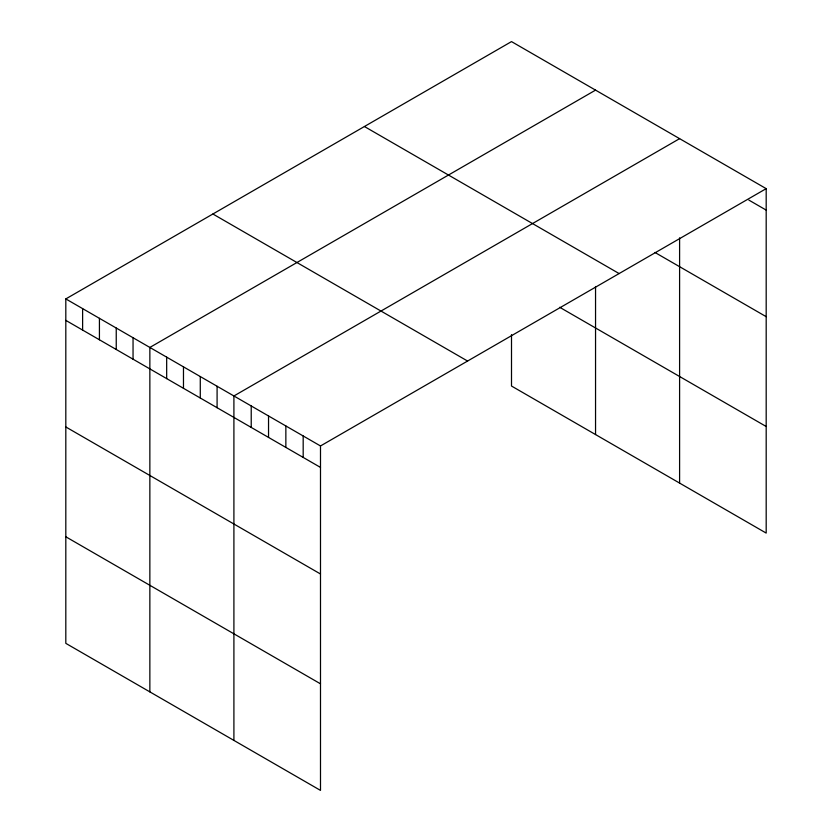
<?xml version="1.0" encoding="UTF-8"?>
<svg xmlns="http://www.w3.org/2000/svg" width="832" height="832" viewBox="0 0 832 832"><rect width="100%" height="100%" fill="white"/><g stroke="black" fill="none" stroke-linecap="round" stroke-linejoin="round"><path stroke-width="1.25" d="M766.189 188.646L320.497 445.962L320.497 790.4L65.811 643.354L65.811 298.917L511.503 41.6L766.189 188.646L766.189 533.083L511.503 386.038L511.503 334.63M595.546 90.126L149.854 347.443L149.854 691.881M679.598 138.653L233.906 395.97L233.906 740.407M748.873 200.096L766.189 210.101M654.94 252.45L766.189 316.68M364.426 126.516L619.112 273.562M559.686 307.278L766.189 426.494M212.888 214.001L467.574 361.046M65.811 298.917L320.497 445.962M65.811 320.372L320.497 467.418M65.811 426.962L320.497 573.997M65.811 536.775L320.497 683.81M679.598 237.848L679.598 483.09M595.546 286.489L595.546 434.564M303.181 435.958L303.181 457.413M285.854 425.963L285.854 447.418M268.538 415.969L268.538 437.414M251.222 405.964L251.222 427.419M217.09 386.266L217.09 407.711M200.283 376.553L200.283 398.008M183.477 366.85L183.477 388.305M166.67 357.146L166.67 378.602M133.047 337.74L133.047 359.195M116.241 328.037L116.241 349.482M99.424 318.323L99.424 339.778M82.618 308.62L82.618 330.075"/></g></svg>
